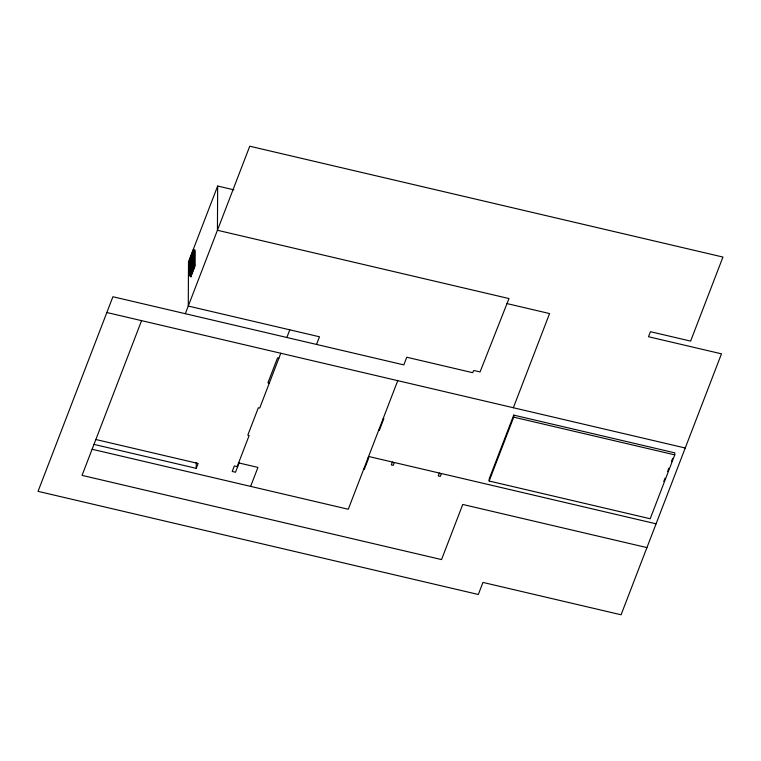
<?xml version="1.0" encoding="UTF-8"?>
<svg xmlns="http://www.w3.org/2000/svg" width="761" height="761" viewBox="0 0 761 761"><rect width="100%" height="100%" fill="white"/><g stroke="black" fill="none" stroke-linecap="round" stroke-linejoin="round"><path stroke-width="1.14" d="M193.437 264.191L193.427 265.237L194.835 265.57L190.821 276.015L189.413 275.691L193.437 264.191L194.845 264.524L191.23 273.931M190.84 271.839L189.432 271.515L189.441 270.469L193.456 260.015L194.864 260.348M190.849 269.755L189.441 269.423L189.451 268.386L193.475 257.931L194.883 258.264M190.878 265.579L189.47 265.256L189.47 264.21L193.494 253.755L194.902 254.088M190.887 263.496L189.479 263.163L189.479 262.126L193.503 251.672L194.911 252.005M190.897 261.413L189.489 261.08L189.489 260.034L193.513 249.589L194.921 249.912L194.835 266.607L190.811 277.061L190.821 274.968M193.446 262.107L189.422 273.599L193.446 262.107L194.854 262.431M189.432 271.515L193.456 260.015M189.441 269.423L193.475 257.931M193.484 255.848L189.451 267.339L193.484 255.848L194.892 256.172M189.47 265.256L193.494 253.755M189.479 263.163L193.503 251.672M189.489 261.08L193.513 249.589M93.974 444.386L196.252 468.348L196.281 462.422M233.846 189.822L217.665 186.036L217.427 230.269L508.985 298.559L480.067 371.929L474.474 370.617L473.475 370.721L472.724 372.69L406.764 357.232L403.825 364.89L112.913 296.742L38.05 491.349L478.317 594.484L482.95 582.422L621.081 614.783L721.476 353.827L648.496 336.733L650.436 331.691L690.617 341.109L722.95 257.056L249.76 146.217L185.332 313.703M489.152 481.019L489.161 478.992L513.732 415.116L674.779 452.843L674.769 454.869L650.198 518.745L489.152 481.019L513.723 417.152L513.732 415.116M141.575 320.647L82.055 475.378L441.542 559.582L462.755 504.457L646.926 547.597M217.665 186.036L188.509 261.822L188.271 306.055L319.487 336.79L316.547 344.448M189.413 275.691L193.427 265.237M193.646 266.616L194.854 263.477L193.446 263.144M196.252 468.348L198.126 463.478L95.848 439.516M237.185 466.598L249.161 435.473L247.801 435.159L258.35 407.753L259.701 408.067L280.79 353.256M286.849 337.484L289.798 329.836M239.068 462.992L235.51 472.229L232.219 471.459L234.35 465.932L237.641 466.702M250.635 486.393L257.941 467.406L238.612 462.878M397.756 380.652L348.281 509.261L92.1 449.256M392.391 462.051L391.297 464.904L393.228 465.351L394.322 462.507M439.354 473.057L438.26 475.901L440.324 476.386L441.418 473.532M513.352 407.734L549.575 313.561L507.045 303.601M663.763 481.475L665.038 478.174M667.578 471.563L668.852 468.262M671.392 461.651L672.657 458.35M193.513 250.626L194.921 250.959M193.494 252.719L194.902 253.042M193.484 254.802L194.892 255.135M193.475 256.885L194.883 257.218M193.465 258.978L194.873 259.301M193.456 261.061L194.864 261.394M106.854 312.514L685.242 448.001M278.859 358.269L277.508 357.955L267.929 382.85L269.28 383.163M513.723 417.152L674.769 454.869M383.23 418.426L383.858 418.569L379.32 430.346L378.693 430.203M368.59 456.476L656.077 523.815M368.115 457.694L368.743 457.846L364.329 469.337L363.691 469.195"/></g></svg>
